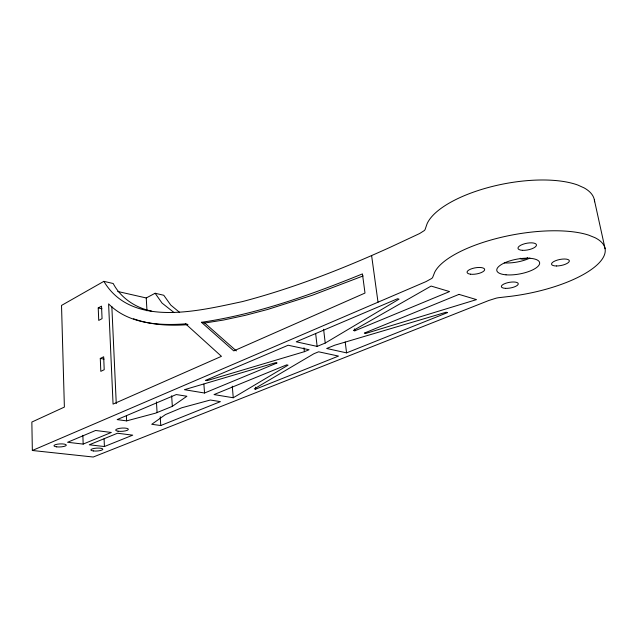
<?xml version="1.0" encoding="UTF-8"?>
<svg xmlns="http://www.w3.org/2000/svg" width="637" height="637" viewBox="0 0 637 637"><rect width="100%" height="100%" fill="white"/><g stroke="black" fill="none" stroke-linecap="round" stroke-linejoin="round"><path stroke-width="0.96" d="M233.261 397.759L288.075 365.152L286.65 364.874L214.016 394.582L233.261 397.759L232.274 386.157M325.228 343.056L399.033 299.151L397.536 298.737L296.229 341.806L317.138 346.401L325.228 343.056L323.604 329.273M151.694 311.159C135.713 307.87 120.879 298.148 113.195 283.513L103.871 281.347L61.518 305.434L64.385 407.083L31.85 422.052L32.344 450.486L93.233 457.024L488.762 300.505L496.151 298.164A13.066 4.212 -9.6 0 1 498.421 297.726L511.654 296.189A87.317 30.226 -10.4 0 0 591.04 269.714A87.317 30.226 -10.4 0 0 594.998 237.689L588.612 235.109A87.317 30.226 -10.4 0 0 500.427 237.521A87.317 30.226 -10.4 0 0 434.737 272.174L432.603 277.541A13.934 4.945 -8.6 0 1 431.695 278.473L425.994 281.61L32.344 450.486M172.332 406.35L186.896 396.254L176.282 394.55L117.144 419.592L126.628 420.882L155.635 413.134L172.332 406.35L171.656 395.768M98.225 307.95L101.538 306.142L102.063 318.635L98.735 320.411L98.225 307.95L101.976 308.746M117.718 291.475L146.239 297.965L155.117 293.259L163.781 295.273L170.764 305.075L179.61 312.409M100.288 358.448L103.672 356.776L104.213 369.715L100.813 371.347L100.288 358.448L104.094 359.117M204.549 393.013L277.111 362.971L275.67 362.684L184.427 389.693L204.549 393.013L203.88 384.135M304.367 351.688L309.072 349.737L288.163 345.238L205.544 380.369L207.041 380.623L304.367 351.688L303.937 347.81M354.809 330.81L449.571 291.571L431.114 286.069L353.36 330.46L354.809 330.81L354.554 328.859M83.168 444.085L111.3 432.459L95.59 430.477L67.594 442.285L83.168 444.085L82.866 435.318M363.082 275.956L312.393 295.226L267.747 309.431L245.356 315.323L223.491 320.045L204.74 323.023L201.467 322.306L233.771 350.899L365.001 293.06L362.445 273.902C310.498 294.963 257.157 314.176 201.467 322.306M104.412 446.537L132.719 435.159L117.487 433.24L89.299 444.793L104.412 446.537L104.094 438.853M160.755 425.524L220.426 401.636L210.337 400.02L181.752 407.776L165.493 414.56L151.741 424.298L160.755 425.524L160.229 416.717M255.652 389.135L338.51 356.083L318.619 351.799L313.914 353.718L254.267 388.888L255.652 389.135L255.469 387.169M346.568 352.866L447.469 312.616L446.107 312.234L334.767 345.19L326.677 348.495L346.568 352.866L345.222 342.029M185.59 323.859C159.043 325.794 128.356 323.978 108.601 303.873L113.06 404.105L221.453 356.33L185.59 323.859L187.214 324.209M187.971 324.631C169.705 326.056 150.953 324.989 133.579 318.803M173.997 312.512L162.061 303.108L155.117 293.259M204.74 323.023L236.359 350.923M103.871 281.347C131.732 328.27 199.158 310.689 242.331 301.612C293.434 288.187 342.786 268.822 390.839 246.989L419.64 233.524L424.17 230.658A13.703 5.407 -9 0 0 425.046 229.654L427.061 223.826A85.844 33.005 -11 0 1 491.071 186.776A85.844 33.005 -11 0 1 577.839 185.056L584.185 187.931A85.844 33.005 -11 0 1 594.568 201.802M594.377 200.05L605.086 248.725M371.61 255.572L378.02 302.193M315.673 333.677L317.138 346.401M156.439 401.875L157.076 412.665M146.239 297.965L146.98 310.816M126.389 416.041L126.628 420.882M111.841 306.54L116.26 403.587M529.88 258.081A21.682 7.7 -10.6 0 1 504.281 262.866M527.747 257.674A4.037 1.417 -10.6 0 1 523.319 259.108A4.037 1.417 -10.6 0 1 520.286 258.24M458.99 294.382L364.34 333.095L365.757 333.438L476.516 299.613L458.99 294.382M505.531 288.354A8.6 2.867 -10 0 0 518.279 283.863A8.6 2.867 -10 0 0 505.571 283.322A8.6 2.867 -10 0 0 505.531 288.354M470.472 274.197A8.91 3.121 -9.7 0 0 484.59 270.024A8.91 3.121 -9.7 0 0 472.55 268.456A8.91 3.121 -9.7 0 0 470.472 274.197M522.539 250.325A9.396 3.368 -10.9 0 0 536.481 245.086A9.396 3.368 -10.9 0 0 522.682 244.369A9.396 3.368 -10.9 0 0 522.539 250.325M556.435 265.979A9.061 3.074 -11.1 0 0 569.335 260.78A9.061 3.074 -11.1 0 0 555.544 260.724A9.061 3.074 -11.1 0 0 556.435 265.979M506.041 274.818A21.777 7.525 -10.4 0 0 539.595 263.734A21.777 7.525 -10.4 0 0 508.971 261.17A21.777 7.525 -10.4 0 0 506.041 274.818M118.06 431.201A6.346 1.624 -3.6 0 0 128.292 429.585A6.346 1.624 -3.6 0 0 119.74 428.311A6.346 1.624 -3.6 0 0 118.06 431.201M93.384 450.948A6.012 1.449 -3.4 0 0 102.828 449.364A6.012 1.449 -3.4 0 0 94.332 448.392A6.012 1.449 -3.4 0 0 93.384 450.948M56.701 446.856A6.203 1.521 -2.9 0 0 66.304 445.223A6.203 1.521 -2.9 0 0 57.362 444.196A6.203 1.521 -2.9 0 0 56.701 446.856"/></g></svg>
